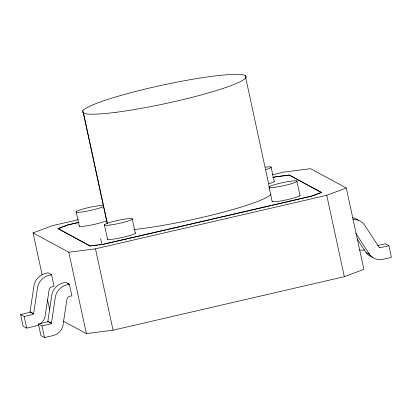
<?xml version="1.0" encoding="UTF-8"?>
<svg xmlns="http://www.w3.org/2000/svg" width="412" height="412" viewBox="0 0 412 412"><rect width="100%" height="100%" fill="white"/><g stroke="black" fill="none" stroke-linecap="round" stroke-linejoin="round"><path stroke-width="0.62" d="M42.132 274.83L33.068 232.893L52.618 225.611L78.316 219.663M91.433 245.923L90.161 246.082L58.015 228.675L67.753 224.87L79.006 222.264M58.015 228.675L67.789 225.029L79.042 222.428M100.662 238.6L101.723 243.404M57.979 228.511L90.125 245.923L103.474 244.213L311.606 196.05L321.386 192.404L289.234 174.997L275.886 176.702L272.759 177.428M272.265 205.325L311.642 196.21L321.417 192.569L289.27 175.157L275.922 176.866L272.796 177.587M33.068 232.893L68.789 252.242L95.486 248.822L326.742 195.309L346.296 188.021L363.889 269.386L344.334 276.673L113.073 330.187L86.376 333.607L63.494 321.211M272.595 174.703L283.878 172.092L310.576 168.678L346.296 188.021M102.238 244.537L166.01 229.911M167.262 229.623L271.014 205.614M51.572 274.732L47.771 275.674A15.45 15.223 -61.6 0 0 37.698 286.644L33.614 313.779L30.04 311.843L34.124 284.707A15.45 15.223 -61.6 0 1 44.202 273.743L48.003 272.796L51.572 274.732L54.085 286.355L51.773 286.891A3.466 3.42 -61.6 0 0 49.11 289.791L44.99 316.952A13.06 12.87 -61.6 0 1 40.34 323.734M69.391 284.203L65.59 285.145A15.45 15.223 -61.6 0 0 55.512 296.115L51.428 323.25L47.859 321.314L51.943 294.183A15.45 15.223 -61.6 0 1 62.016 283.214L65.817 282.272L69.391 284.203L71.904 295.826L69.592 296.362A3.466 3.42 -61.6 0 0 66.929 299.261L62.809 326.428A13.06 12.87 -61.6 0 1 53.174 335.559L44.501 337.562L40.932 335.631L38.419 324.007L47.195 321.952A1.076 1.061 -61.6 0 0 47.838 321.339L51.412 323.276A1.076 1.061 -61.6 0 1 50.769 323.883L41.988 325.938L38.419 324.007M20.6 314.531L29.376 312.476A1.076 1.061 -61.6 0 0 30.024 311.869L33.593 313.8A1.076 1.061 -61.6 0 1 32.95 314.413L24.174 316.468L20.6 314.531L23.113 326.155L26.687 328.091L35.36 326.083A13.06 12.87 -61.6 0 0 38.79 324.754M377.547 245.578L385.313 243.78L388.887 245.717L391.4 257.34L382.727 259.349A13.06 12.87 -61.6 0 1 370.249 255.332L368.673 253.076M388.887 245.717L380.101 247.725A1.076 1.061 -61.6 0 1 379.261 247.458L379.184 247.375M92.705 245.758L97.788 245.109M99.06 244.944L100.966 244.702M265.477 167.128L265.498 167.128A14.353 1.602 -12.2 0 1 265.972 169.62M357.029 238.733L366.026 252.566L369.6 254.503M67.645 283.435L69.432 284.404M366.026 252.566L366.68 253.401A13.06 12.87 -61.6 0 0 372.35 257.134M379.236 247.447L364.368 224.695A15.45 15.223 -61.6 0 0 352.785 219.096M355.69 233.115L370.264 255.522M326.742 195.309L344.334 276.673M296.861 180.981L300.003 195.499M271.06 167.009L274.191 181.527M245.253 75.55L269.669 188.681M269.031 187.002L272.172 201.52M132.226 218.736L135.357 233.259M82.894 110.622L107.244 223.247M83.373 113.012L107.316 223.747M104.396 224.751L107.527 239.269M95.486 248.822L113.073 330.187M76.143 211.686L79.279 226.203M68.789 252.242L86.376 333.607M47.545 299.864L49.713 309.881M41.988 325.938L44.501 337.562M24.174 316.468L26.687 328.091M270.895 194.34A83.77 9.337 -12.2 0 1 218.139 213.514A83.77 9.337 -12.2 0 1 133.818 229.566M274.109 181.12A14.353 1.602 -12.2 0 1 269.026 183.731M135.27 232.852A14.353 1.602 -12.2 0 1 121.72 237.626A14.353 1.602 -12.2 0 1 107.45 238.862M299.91 195.092A14.358 1.602 -12.2 0 1 286.392 199.866A14.358 1.602 -12.2 0 1 272.08 201.113M107.11 220.193A14.358 1.602 -12.2 0 1 104.478 221.543L101.944 222.392A14.358 1.602 -12.2 0 1 86.407 225.869A14.358 1.602 -12.2 0 1 79.197 225.797M103.191 206.685A14.358 1.602 -12.2 0 1 101.429 207.432L98.895 208.281A14.358 1.602 -12.2 0 1 80.397 212.139A14.358 1.602 -12.2 0 1 78.774 210.331L81.308 209.481A14.358 1.602 -12.2 0 1 102.949 205.48M364.45 249.919A13.06 12.87 -61.6 0 1 359.424 249.893M352.26 217.5A15.45 15.223 -61.6 0 1 358.641 220.585M110.081 225.034L110.055 225.04A14.353 1.602 -12.2 0 1 112.687 221.661A14.353 1.602 -12.2 0 1 132.303 219.148A14.353 1.602 -12.2 0 1 110.061 225.04M115.916 112.311A83.77 9.337 -12.2 0 0 245.727 77.94A83.77 9.337 -12.2 0 0 131.284 92.587A83.77 9.337 -12.2 0 0 115.916 112.311M274.727 187.285A14.358 1.602 -12.2 0 0 296.954 181.388A14.358 1.602 -12.2 0 0 277.291 183.917A14.358 1.602 -12.2 0 0 274.727 187.285"/></g></svg>
